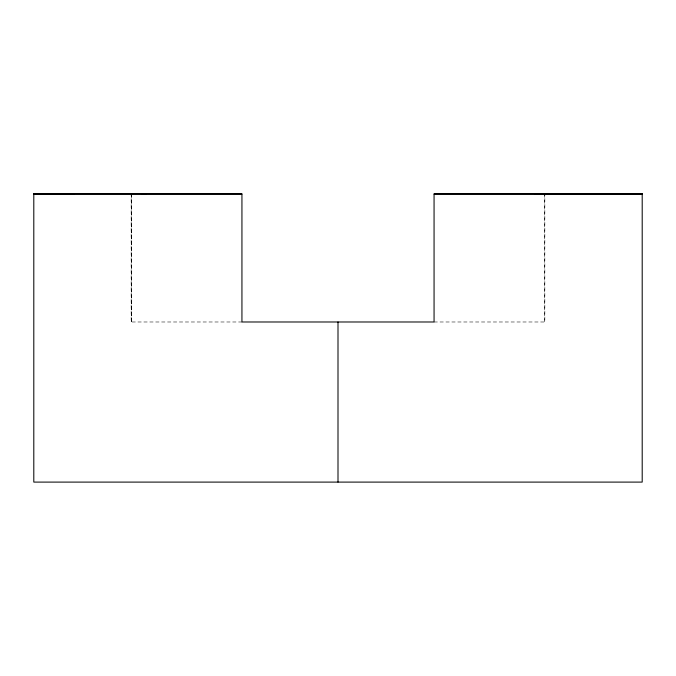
<?xml version="1.0" encoding="UTF-8"?>
<svg xmlns="http://www.w3.org/2000/svg" width="676" height="676" viewBox="0 0 676 676"><rect width="100%" height="100%" fill="white"/><g stroke="black" fill="none" stroke-linecap="round" stroke-linejoin="round"><path stroke-width="0.51" stroke-dasharray="3.38 2.54" d="M241.94 321.987L131.161 321.987L131.161 194.958M434.06 321.987L544.839 321.987L544.839 193.902M544.408 194.054L544.307 321.987M131.693 194.054L131.693 321.987M131.592 194.054L131.592 321.987"/><path stroke-width="1.01" d="M74.554 193.902L33.8 194.054L241.94 194.054M44.168 193.902L33.8 193.911L33.8 482.098L642.2 482.098L642.2 193.902L434.06 193.902L434.06 321.987L241.94 321.987L241.94 193.902L33.8 193.902M434.06 194.054L642.2 194.054L534.496 194.054M141.546 194.054L145.855 194.054M642.2 194.054L631.832 193.902M338 321.987L338 482.098"/></g></svg>
